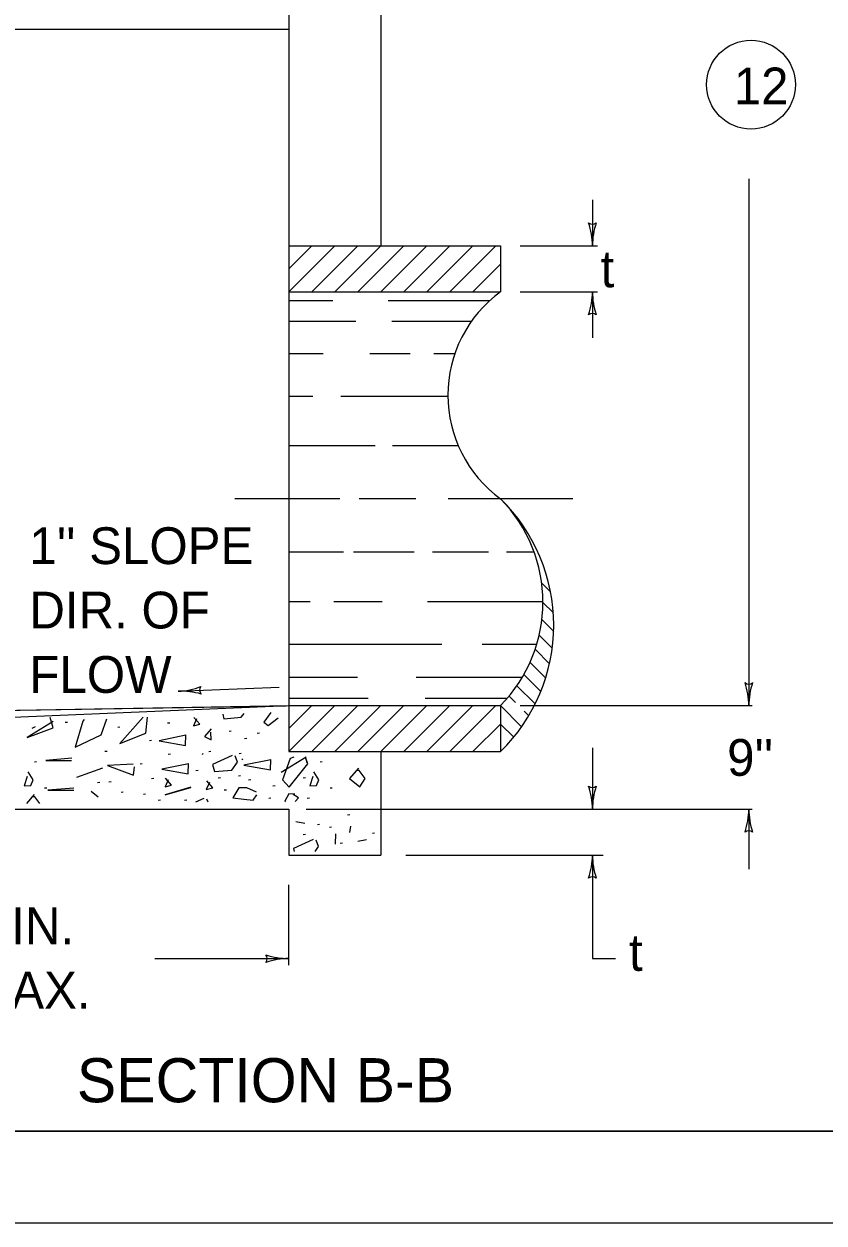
# Model space of a CAD drawing. Extents: x 997.6 to 1036.6, y 998.9 to 1022.5.
# Drawn here: x 1025.25 to 1029.6, y 1000 to 1006.52 of the extents above; entities that cross this region are included whole.
import ezdxf

# ---------------------------------------------------------------- set-up
doc = ezdxf.new("R2010")
doc.units = 0
for name, color, linetype in [('Level 1', 7, 'Continuous'), ('Level 10', 7, 'Continuous'), ('Level 11', 7, 'Continuous'), ('Level 14', 7, 'Continuous')]:
    doc.layers.add(name, color=color, linetype=linetype)

msp = doc.modelspace()

# ---------------------------------------------------------------- linework, layer by layer
at = {"layer": 'Level 1'}
for p, q in [((1026.687, 1008.7843), (1026.687, 1002.5627)), ((1027.187, 1008.603), (1027.187, 1005.3127)), ((1025.187, 1006.4898), (1026.687, 1006.4898)), ((1029.187, 1005.677), (1029.187, 1002.8127)), ((1028.337, 1005.5627), (1028.337, 1005.3127)), ((1026.687, 1005.3127), (1027.837, 1005.3127)), ((1026.687, 1005.1877), (1026.812, 1005.3127)), ((1026.687, 1005.0627), (1026.937, 1005.3127)), ((1026.812, 1005.0627), (1027.062, 1005.3127)), ((1026.937, 1005.0627), (1027.187, 1005.3127)), ((1027.062, 1005.0627), (1027.312, 1005.3127)), ((1027.187, 1005.0627), (1027.437, 1005.3127)), ((1027.312, 1005.0627), (1027.562, 1005.3127)), ((1027.437, 1005.0627), (1027.687, 1005.3127)), ((1027.562, 1005.0627), (1027.812, 1005.3127)), ((1027.837, 1005.3127), (1027.837, 1005.0627)), ((1027.9437, 1005.3127), (1028.3648, 1005.3127)), ((1027.687, 1005.0627), (1027.837, 1005.2127)), ((1026.687, 1005.0627), (1027.837, 1005.0627)), ((1027.9437, 1005.0627), (1028.3648, 1005.0627)), ((1028.337, 1005.0627), (1028.337, 1004.8127)), ((1026.9262, 1005.0131), (1026.687, 1005.0131)), ((1027.7765, 1005.0131), (1027.2267, 1005.0131)), ((1027.0502, 1004.9019), (1026.687, 1004.9019)), ((1027.6787, 1004.9019), (1027.2457, 1004.9019)), ((1026.8738, 1004.7248), (1026.687, 1004.7248)), ((1027.3458, 1004.7248), (1027.1265, 1004.7248)), ((1027.5883, 1004.7248), (1027.4747, 1004.7248)), ((1026.8165, 1004.4937), (1026.687, 1004.4937)), ((1027.5512, 1004.4937), (1026.9692, 1004.4937)), ((1027.1552, 1004.2245), (1026.687, 1004.2245)), ((1027.608, 1004.2245), (1027.2505, 1004.2245)), ((1026.9642, 1003.9377), (1026.3928, 1003.9377)), ((1027.3772, 1003.9377), (1027.0697, 1003.9377)), ((1028.2298, 1003.9377), (1027.553, 1003.9377)), ((1026.9835, 1003.6464), (1026.687, 1003.6464)), ((1027.3673, 1003.6464), (1027.0383, 1003.6464)), ((1027.7727, 1003.6464), (1027.4675, 1003.6464)), ((1028.0203, 1003.6464), (1027.8703, 1003.6464)), ((1028.0608, 1003.4798), (1028.1098, 1003.4308)), ((1026.8022, 1003.3769), (1026.687, 1003.3769)), ((1027.1933, 1003.3769), (1026.931, 1003.3769)), ((1028.0677, 1003.3769), (1027.4412, 1003.3769)), ((1028.0677, 1003.3739), (1028.1247, 1003.317)), ((1028.0622, 1003.2805), (1028.1263, 1003.2163)), ((1028.0475, 1003.1962), (1028.1187, 1003.1248)), ((1027.5175, 1003.1444), (1026.687, 1003.1444)), ((1028.0337, 1003.1444), (1027.7368, 1003.1444)), ((1028.0257, 1003.119), (1028.1038, 1003.0408)), ((1027.9978, 1003.0478), (1028.0828, 1002.9627)), ((1027.0597, 1002.9655), (1026.687, 1002.9655)), ((1027.955, 1002.9655), (1027.3792, 1002.9655)), ((1027.9645, 1002.9821), (1028.0567, 1002.8899)), ((1026.0845, 1002.8909), (1026.6335, 1002.9138)), ((1027.9265, 1002.9211), (1028.026, 1002.8217)), ((1027.117, 1002.8523), (1026.687, 1002.8523)), ((1027.8735, 1002.8523), (1027.4268, 1002.8523)), ((1027.884, 1002.8647), (1027.9185, 1002.8303)), ((1022.937, 1002.7502), (1026.687, 1002.8127)), ((1025.187, 1002.7502), (1026.687, 1002.8127)), ((1026.687, 1002.8127), (1027.837, 1002.8127)), ((1026.687, 1002.5627), (1026.937, 1002.8127)), ((1026.687, 1002.6877), (1026.812, 1002.8127)), ((1026.812, 1002.5627), (1027.062, 1002.8127)), ((1026.937, 1002.5627), (1027.187, 1002.8127)), ((1027.062, 1002.5627), (1027.312, 1002.8127)), ((1027.187, 1002.5627), (1027.437, 1002.8127)), ((1027.312, 1002.5627), (1027.562, 1002.8127)), ((1027.437, 1002.5627), (1027.687, 1002.8127)), ((1027.562, 1002.5627), (1027.812, 1002.8127)), ((1027.837, 1002.8127), (1027.837, 1002.5627)), ((1027.837, 1002.8127), (1027.952, 1002.6977)), ((1027.9437, 1002.8127), (1029.205, 1002.8127)), ((1027.9653, 1002.7834), (1027.991, 1002.7577)), ((1027.687, 1002.5627), (1027.837, 1002.7127)), ((1027.837, 1002.7127), (1027.9088, 1002.6408)), ((1028.337, 1002.5842), (1028.337, 1002.2502)), ((1026.687, 1002.5627), (1027.837, 1002.5627)), ((1027.187, 1002.5627), (1027.187, 1002.0002)), ((1024.687, 1002.2502), (1026.687, 1002.2502)), ((1026.687, 1002.2502), (1026.687, 1002.0002)), ((1026.7807, 1002.2502), (1029.205, 1002.2502)), ((1029.187, 1002.2502), (1029.187, 1001.9243)), ((1026.687, 1002.0002), (1027.187, 1002.0002)), ((1027.323, 1002.0002), (1028.3945, 1002.0002)), ((1028.337, 1002.0002), (1028.337, 1001.4377)), ((1026.687, 1001.4011), (1026.687, 1001.8378)), ((1025.9577, 1001.4377), (1026.687, 1001.4377)), ((1028.337, 1001.4377), (1028.462, 1001.4377))]:
    msp.add_line(p, q, dxfattribs=at)
for points in [[(1024.4468, 1002.7753), (1026.4465, 1002.8087)], [(1026.4282, 1002.7493), (1026.4433, 1002.7703)], [(1026.5465, 1002.8103), (1026.6715, 1002.8124)], [(1026.5878, 1002.7758), (1026.5502, 1002.7236)], [(1025.4048, 1002.7267), (1025.2643, 1002.6401), (1025.4048, 1002.6923), (1025.3883, 1002.7476)], [(1025.4827, 1002.7219), (1025.4707, 1002.7205)], [(1025.5673, 1002.7281), (1025.5255, 1002.5862)], [(1025.5745, 1002.7373), (1025.5673, 1002.7281)], [(1025.6673, 1002.6549), (1025.6967, 1002.7419)], [(1025.895, 1002.7495), (1025.7675, 1002.6071)], [(1025.9093, 1002.6638), (1025.9187, 1002.7503)], [(1026.0397, 1002.7183), (1026.0278, 1002.7168)], [(1026.1853, 1002.7402), (1026.1675, 1002.7028), (1026.2033, 1002.7118), (1026.1705, 1002.7492)], [(1026.3275, 1002.7659), (1026.334, 1002.7419)], [(1026.334, 1002.7419), (1026.4282, 1002.7493)], [(1026.5502, 1002.7236), (1026.574, 1002.7057)], [(1026.574, 1002.7057), (1026.6282, 1002.7467)], [(1025.3078, 1002.6968), (1025.29, 1002.6893)], [(1025.5255, 1002.5862), (1025.6673, 1002.6549)], [(1025.7685, 1002.6963), (1025.7565, 1002.6948)], [(1025.7675, 1002.6071), (1025.9093, 1002.6638)], [(1026.126, 1002.6519), (1025.981, 1002.6221), (1026.1245, 1002.5967), (1026.126, 1002.6534)], [(1026.2648, 1002.6863), (1026.229, 1002.6444), (1026.2648, 1002.6265), (1026.2633, 1002.6683)], [(1026.3733, 1002.6743), (1026.3613, 1002.6728)], [(1026.5272, 1002.6633), (1026.5152, 1002.6618)], [(1025.9408, 1002.623), (1025.9288, 1002.6215)], [(1026.4575, 1002.634), (1026.4457, 1002.6325)], [(1025.3152, 1002.5078), (1025.3032, 1002.5063)], [(1025.5072, 1002.5269), (1025.3653, 1002.5149), (1025.5058, 1002.5149)], [(1025.6988, 1002.5643), (1025.6868, 1002.5628)], [(1026.0433, 1002.5482), (1026.0315, 1002.5467)], [(1026.2215, 1002.5524), (1026.2155, 1002.5479)], [(1026.2633, 1002.5628), (1026.2513, 1002.5613)], [(1026.3783, 1002.5426), (1026.2723, 1002.4933), (1026.2828, 1002.4544), (1026.3768, 1002.4619), (1026.4082, 1002.5053), (1026.3948, 1002.5396)], [(1026.4282, 1002.5518), (1026.4163, 1002.5503)], [(1026.4367, 1002.518), (1026.4307, 1002.521)], [(1026.5878, 1002.5184), (1026.4428, 1002.4886), (1026.5863, 1002.4632), (1026.5878, 1002.5199)], [(1026.781, 1002.5328), (1026.6457, 1002.4493)], [(1026.6935, 1002.5255), (1026.6517, 1002.409)], [(1026.7138, 1002.5334), (1026.6935, 1002.5255)], [(1026.7862, 1002.5016), (1026.7768, 1002.5328)], [(1026.7907, 1002.4956), (1026.7775, 1002.5328)], [(1026.868, 1002.5078), (1026.856, 1002.5063)], [(1025.2647, 1002.4284), (1025.2482, 1002.3776), (1025.284, 1002.3791), (1025.2975, 1002.409), (1025.269, 1002.4538)], [(1025.5347, 1002.4231), (1025.6752, 1002.4753)], [(1025.8407, 1002.4941), (1025.7003, 1002.4882), (1025.8422, 1002.4344), (1025.8482, 1002.4807)], [(1025.8895, 1002.4968), (1025.8775, 1002.4953)], [(1026.1407, 1002.4964), (1025.9957, 1002.4666), (1026.1392, 1002.4412), (1026.1407, 1002.4979)], [(1026.1937, 1002.4602), (1026.1817, 1002.4587)], [(1026.689, 1002.3702), (1026.7907, 1002.4956)], [(1026.8175, 1002.4284), (1026.801, 1002.3776), (1026.837, 1002.3791), (1026.8503, 1002.409), (1026.822, 1002.4538)], [(1027.0647, 1002.4729), (1027.0168, 1002.4162), (1027.0722, 1002.3713), (1027.102, 1002.4162), (1027.0692, 1002.4595), (1027.0527, 1002.4595)], [(1025.6585, 1002.3943), (1025.6467, 1002.3928)], [(1025.7208, 1002.3978), (1025.7088, 1002.3964)], [(1025.9518, 1002.4162), (1025.9398, 1002.4148)], [(1026.0315, 1002.4088), (1026.0135, 1002.3714), (1026.0493, 1002.3804), (1026.0165, 1002.4178)], [(1026.255, 1002.3941), (1026.2372, 1002.3568), (1026.273, 1002.3658), (1026.2402, 1002.4031)], [(1026.3147, 1002.4198), (1026.3027, 1002.4183)], [(1026.4245, 1002.4308), (1026.4127, 1002.4293)], [(1026.4795, 1002.4089), (1026.4675, 1002.4074)], [(1026.6115, 1002.3759), (1026.5995, 1002.3744)], [(1026.6517, 1002.409), (1026.689, 1002.3702)], [(1026.7765, 1002.4198), (1026.7645, 1002.4183)], [(1025.302, 1002.3298), (1025.2605, 1002.2806)], [(1025.3065, 1002.3164), (1025.29, 1002.3164)], [(1025.3333, 1002.2811), (1025.3065, 1002.3164)], [(1025.3702, 1002.3649), (1025.3582, 1002.3634)], [(1025.5183, 1002.3648), (1025.3765, 1002.3528), (1025.517, 1002.3528)], [(1025.6495, 1002.3149), (1025.6122, 1002.3463)], [(1025.7868, 1002.3429), (1025.7748, 1002.3414)], [(1025.9078, 1002.3319), (1025.8958, 1002.3304)], [(1026.1543, 1002.3702), (1026.014, 1002.3283), (1026.1543, 1002.3672)], [(1026.3477, 1002.3539), (1026.3357, 1002.3524)], [(1026.5113, 1002.3418), (1026.459, 1002.3657), (1026.4142, 1002.3657), (1026.3828, 1002.3119), (1026.4427, 1002.3044), (1026.4918, 1002.2984), (1026.5128, 1002.3283)], [(1026.686, 1002.3328), (1026.6652, 1002.294)], [(1026.719, 1002.3313), (1026.686, 1002.3328)], [(1026.7398, 1002.3119), (1026.71, 1002.3298)], [(1026.7215, 1002.291), (1026.7398, 1002.3119)], [(1026.923, 1002.3649), (1026.911, 1002.3634)], [(1025.9885, 1002.2989), (1025.9765, 1002.2974)], [(1026.1313, 1002.2989), (1026.1193, 1002.2974)], [(1026.2245, 1002.308), (1026.1795, 1002.2872)], [(1026.2477, 1002.2877), (1026.2408, 1002.305)], [(1026.5895, 1002.3099), (1026.5775, 1002.3084)], [(1026.6652, 1002.294), (1026.6688, 1002.2907)], [(1026.7983, 1002.3099), (1026.7865, 1002.3084)], [(1026.7247, 1002.1823), (1026.7732, 1002.1736)], [(1027.0183, 1002.2183), (1027.0063, 1002.2168)], [(1026.8533, 1002.167), (1026.8415, 1002.1655)], [(1026.9193, 1002.1523), (1026.9073, 1002.1508)], [(1026.9402, 1002.0592), (1026.9417, 1002.116)], [(1027.0177, 1002.1237), (1027.0237, 1002.1581)], [(1027.1528, 1002.1193), (1027.1408, 1002.1178)], [(1026.8182, 1002.0844), (1026.7122, 1002.0352)], [(1026.7765, 1002.112), (1026.7645, 1002.1105)], [(1026.848, 1002.0471), (1026.8347, 1002.0815)], [(1026.978, 1002.0643), (1026.966, 1002.0628)], [(1027.1085, 1002.0835), (1027.0618, 1002.0739)], [(1026.7122, 1002.0352), (1026.7163, 1002.0193)], [(1026.8288, 1002.0206), (1026.848, 1002.0471)]]:
    msp.add_lwpolyline(points, dxfattribs=at)
msp.add_circle((1029.199, 1006.1888), 0.2413, dxfattribs=at)
for centre, radius, start, end in [((1028.337, 1005.4613), 0.0313, 228.7746, 310.89129), ((1027.946, 1005.3127), 0.3909, 0, 18.66878), ((1028.7279, 1005.3127), 0.3909, 161.34716, 179.99389), ((1027.946, 1005.3127), 0.3909, 359.98778, 0), ((1028.2477, 1004.5002), 0.6965, 126.13845, 233.86155), ((1027.946, 1005.0627), 0.3909, 341.34716, 359.99389), ((1028.7279, 1005.0627), 0.3909, 179.98778, 180), ((1028.7279, 1005.0627), 0.3909, 180, 198.66878), ((1028.3369, 1004.914), 0.0313, 48.7746, 130.89129), ((1027.2668, 1003.3752), 0.8009, 315.38616, 44.61384), ((1027.167, 1003.2502), 0.9599, 314.25877, 45.74123), ((1026.0683, 1003.2815), 0.3909, 272.38642, 291.0552), ((1026.2331, 1002.8971), 0.0313, 141.16102, 223.27771), ((1029.187, 1002.9613), 0.0313, 228.7746, 310.89129), ((1028.796, 1002.8127), 0.3909, 0, 18.66878), ((1029.5779, 1002.8127), 0.3909, 161.34716, 179.99389), ((1026.0683, 1003.2815), 0.3909, 272.37419, 272.38642), ((1026.1008, 1002.5003), 0.3909, 73.73358, 92.38031), ((1028.796, 1002.8127), 0.3909, 359.98778, 0), ((1028.337, 1002.3988), 0.0313, 228.7746, 310.89129), ((1027.946, 1002.2502), 0.3909, 0, 18.66878), ((1028.7279, 1002.2502), 0.3909, 161.34716, 179.99389), ((1027.946, 1002.2502), 0.3909, 359.98778, 0), ((1028.796, 1002.2502), 0.3909, 341.34716, 359.99389), ((1029.5779, 1002.2502), 0.3909, 179.98778, 180), ((1029.5779, 1002.2502), 0.3909, 180, 198.66878), ((1029.1869, 1002.1015), 0.0313, 48.7746, 130.89129), ((1027.946, 1002.0002), 0.3909, 341.34716, 359.99389), ((1028.7279, 1002.0002), 0.3909, 179.98778, 180), ((1028.7279, 1002.0002), 0.3909, 180, 198.66878), ((1028.3369, 1001.8515), 0.0313, 48.7746, 130.89129), ((1026.5383, 1001.4377), 0.0313, 318.7746, 40.89129), ((1026.687, 1001.0467), 0.3909, 90, 108.66878), ((1026.687, 1001.8286), 0.3909, 251.34716, 269.99389), ((1026.687, 1001.0467), 0.3909, 89.98778, 90)]:
    msp.add_arc(centre, radius, start, end, dxfattribs=at)
at = {"layer": 'Level 10'}
msp.add_line((1035.5, 1000.5), (1007, 1000.5), dxfattribs=at)
at = {"layer": 'Level 11'}
msp.add_lwpolyline([(1007, 1000.5), (1035.5, 1000.5), (1035.5, 1021.5), (1007, 1021.5)], close=True, dxfattribs=at)
at = {"layer": 'Level 14'}
msp.add_line((1036, 1000), (1000, 1000), dxfattribs=at)

# ---------------------------------------------------------------- texts
at = {"layer": 'Level 1'}
for s, height, p in [('12', 0.2, (1029.1052, 1006.0817)), ('t', 0.2, (1028.3813, 1005.0873)), ("1'' SLOPE", 0.2, (1025.2763, 1003.5823)), ('DIR. OF', 0.2, (1025.2763, 1003.2323)), ('FLOW', 0.2, (1025.2763, 1002.8823)), ("9''", 0.2, (1029.069, 1002.4312)), ("2'-0'' MIN.", 0.2, (1024.3408, 1001.5159)), ('t', 0.2, (1028.536, 1001.371)), ("5'-0'' MAX.", 0.2, (1024.3408, 1001.1659)), ('SECTION B-B', 0.24, (1025.5342, 1000.6563))]:
    msp.add_text(s, height=height, dxfattribs=at).set_placement(p)

doc.saveas('drawing.dxf')
